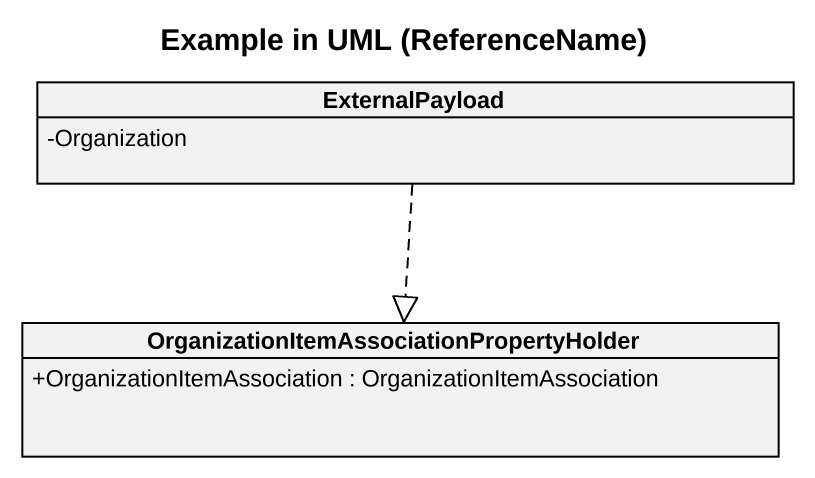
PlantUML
@startuml
title Example in UML (ReferenceName)
hide circle
hide empty members
skinparam classAttributeIconSize 0
class ExternalPayload {
  -Organization
}
class "OrganizationItemAssociationPropertyHolder" as OrganizationItemAssociationP {
  +OrganizationItemAssociation : OrganizationItemAssociation
}
ExternalPayload ..|> OrganizationItemAssociationP
@enduml
